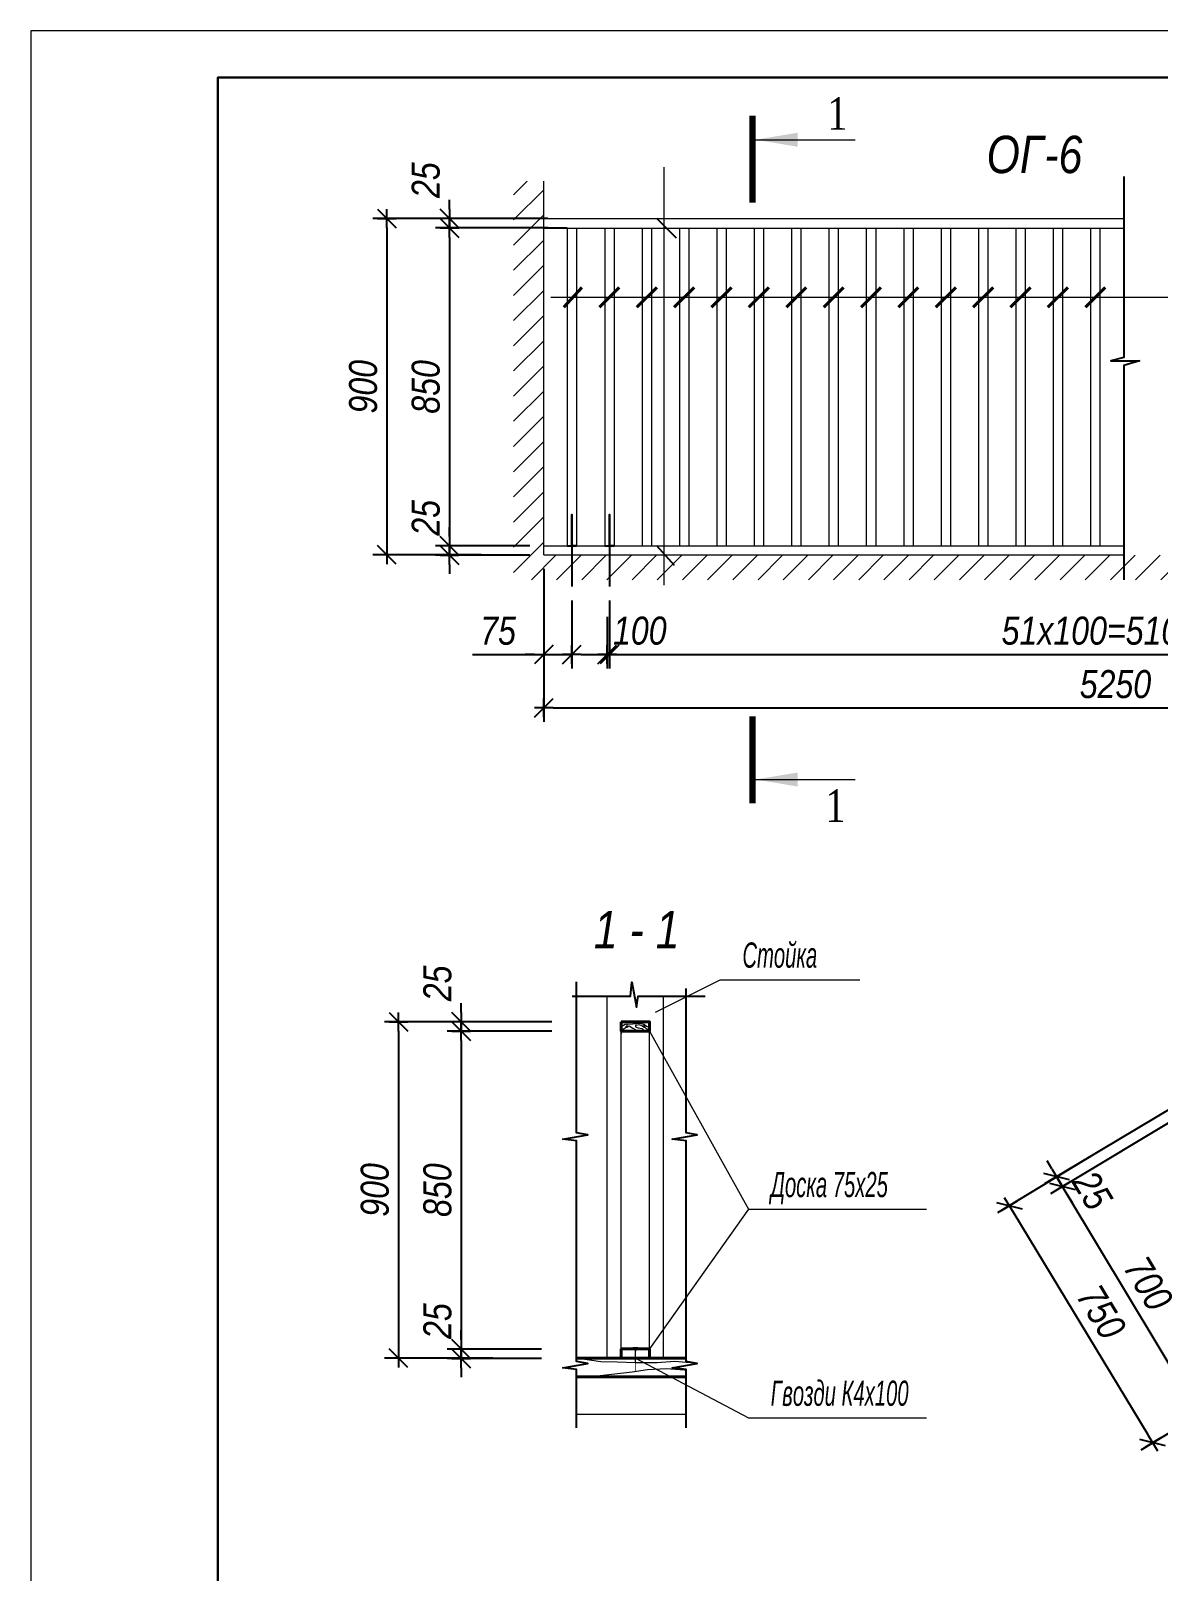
# Model space of a CAD drawing. Header units: millimetres. Extents: x 1582001 to 3303937, y 226471 to 491235.
# Drawn here: x 1749882 to 1761947, y 239686 to 256171 of the extents above; entities that cross this region are included whole.
import ezdxf

# ---------------------------------------------------------------- set-up
doc = ezdxf.new("R2010")
doc.units = ezdxf.units.MM
doc.linetypes.add('DASHED', pattern=[0.75, 0.5, -0.25])
doc.layers.get('Defpoints').update_dxf_attribs({"color": 255, "lineweight": 30})
doc.layers.add('format', color=7, linetype='Continuous')
doc.layers.add('Rasmer', color=135, linetype='Continuous')
for name, color, linetype, lineweight in [('Интерьер - Лестница_Ном_пера__1', 7, 'Continuous', 13), ('Конструктивный - Несущий_Ном_пера__1', 7, 'Continuous', 13), ('Размеры', 7, 'Continuous', 18), ('таблица', 7, 'Continuous', 30), ('Текст', 202, 'Continuous', 15), ('Текст-пояснений', 135, 'Continuous', 15), ('Штриховки', 251, 'Continuous', 20)]:
    doc.layers.add(name, color=color, linetype=linetype, lineweight=lineweight)
doc.styles.add('Romant', font='times.ttf')
doc.styles.add('STYLE1', font='ARIALNI.TTF', dxfattribs={"height": 300})
doc.dimstyles.new('25', dxfattribs={"dimscale": 100, "dimtxt": 2.5, "dimasz": 1, "dimexe": 1.5, "dimexo": 1.5, "dimgap": 1, "dimtad": 1, "dimdec": 0, "dimlfac": 0.25, "dimzin": 0, "dimdsep": 46, "dimtxsty": 'STYLE1', "dimblk": 'dblk_0', "dimcen": 2, "dimdle": 1.5, "dimclrd": 256, "dimclre": 256, "dimadec": 0, "dimazin": 0, "dimtfac": 1, "dimtdec": 0, "dimtix": 1, "dimtmove": 1, "dimatfit": 3, "dimfxl": 0, "dimtolj": 1, "dimtzin": 0, "dimlwd": -1, "dimlwe": -1, "dimarcsym": 0})

# ---------------------------------------------------------------- blocks, each defined once
blk = doc.blocks.new('dblk_0')
at = {"color": 0, "linetype": 'ByBlock'}
for p, q in [((1, 1), (-1, -1)), ((-1, 0), (1, 0)), ((0, 1), (0, -1))]:
    blk.add_line(p, q, dxfattribs=at)
blk = doc.blocks.new('*D1058')
at = {"ltscale": 100, "transparency": 16777216}
for p, q in [((1761269, 244151), (1760227, 243521)), ((1761839, 241146), (1760407, 243513)), ((1762804, 241613), (1761762, 240982))]:
    blk.add_line(p, q, dxfattribs=at)
at = {"layer": 'Defpoints', "color": 0, "lineweight": -3, "ltscale": 100, "transparency": 16777216}
for p in [(1761397, 244228), (1760355, 243598), (1762932, 241690)]:
    blk.add_point(p, dxfattribs=at)
at = {"ltscale": 100, "transparency": 16777216, "xscale": 100, "yscale": 100, "zscale": 100}
for p, rotation in [((1760355, 243598), 121.1666517916947), ((1761890, 241060), 301.1666517916947)]:
    blk.add_blockref('dblk_0', p, dxfattribs=dict(at, rotation=rotation))
at = {"color": 0, "ltscale": 100, "transparency": 16777216, "insert": (1761339, 242460), "char_height": 300, "attachment_point": 5, "rotation": 301.1667, "style": 'STYLE1'}
blk.add_mtext('\\A1;750', dxfattribs=at)
blk = doc.blocks.new('*D1060')
at = {"ltscale": 100, "transparency": 16777216}
for p, q in [((1762808, 244934), (1760794, 243726)), ((1762274, 241552), (1760974, 243718)), ((1762742, 241716), (1762197, 241389))]:
    blk.add_line(p, q, dxfattribs=at)
at = {"layer": 'Defpoints', "color": 0, "lineweight": -3, "ltscale": 100, "transparency": 16777216}
for p in [(1762936, 245011), (1760923, 243804), (1762870, 241793)]:
    blk.add_point(p, dxfattribs=at)
at = {"ltscale": 100, "transparency": 16777216, "xscale": 100, "yscale": 100, "zscale": 100}
for p, rotation in [((1760923, 243804), 120.9637565264031), ((1762325, 241466), 300.9637565264031)]:
    blk.add_blockref('dblk_0', p, dxfattribs=dict(at, rotation=rotation))
at = {"color": 0, "ltscale": 100, "transparency": 16777216, "insert": (1761841, 242765), "char_height": 300, "attachment_point": 5, "rotation": 300.9638, "style": 'STYLE1'}
blk.add_mtext('\\A1;700', dxfattribs=at)
blk = doc.blocks.new('*D1061')
at = {"ltscale": 100, "transparency": 16777216}
for p, q in [((1762808, 245075), (1760732, 243830)), ((1762808, 244934), (1760794, 243726)), ((1760810, 243992), (1760758, 244078)), ((1760923, 243804), (1760861, 243907)), ((1760974, 243718), (1761026, 243632))]:
    blk.add_line(p, q, dxfattribs=at)
at = {"layer": 'Defpoints', "color": 0, "lineweight": -3, "ltscale": 100, "transparency": 16777216}
for p in [(1762936, 245152), (1762936, 245011), (1760861, 243907)]:
    blk.add_point(p, dxfattribs=at)
at = {"ltscale": 100, "transparency": 16777216, "xscale": 100, "yscale": 100, "zscale": 100}
for p, rotation in [((1760861, 243907), 300.9637565264031), ((1760923, 243804), 120.9637565264031)]:
    blk.add_blockref('dblk_0', p, dxfattribs=dict(at, rotation=rotation))
at = {"color": 0, "ltscale": 100, "transparency": 16777216, "insert": (1761243, 243762), "char_height": 300, "attachment_point": 5, "rotation": 300.9638, "style": 'STYLE1'}
blk.add_mtext('\\A1;25', dxfattribs=at)
blk = doc.blocks.new('*D1052')
at = {"ltscale": 100, "transparency": 16777216}
for p, q in [((1754688, 245566), (1753668, 245566)), ((1753818, 245466), (1753818, 242066)), ((1754828, 241966), (1753668, 241966))]:
    blk.add_line(p, q, dxfattribs=at)
at = {"layer": 'Defpoints', "color": 0, "lineweight": -3, "ltscale": 100, "transparency": 16777216}
for p in [(1754838, 245566), (1753818, 241966), (1754978, 241966)]:
    blk.add_point(p, dxfattribs=at)
at = {"ltscale": 100, "transparency": 16777216, "xscale": 100, "yscale": 100, "zscale": 100}
for p, rotation in [((1753818, 245566), 90), ((1753818, 241966), 270)]:
    blk.add_blockref('dblk_0', p, dxfattribs=dict(at, rotation=rotation))
at = {"color": 0, "ltscale": 100, "transparency": 16777216, "insert": (1753565, 243766), "char_height": 300, "attachment_point": 5, "rotation": 90, "style": 'STYLE1'}
blk.add_mtext('\\A1;900', dxfattribs=at)
blk = doc.blocks.new('*D1053')
at = {"ltscale": 100, "transparency": 16777216}
for p, q in [((1754488, 245666), (1754488, 245766)), ((1755458, 245566), (1754338, 245566)), ((1755458, 245464), (1754338, 245464)), ((1754488, 245566), (1754488, 245464)), ((1754488, 245364), (1754488, 245264))]:
    blk.add_line(p, q, dxfattribs=at)
at = {"layer": 'Defpoints', "color": 0, "lineweight": -3, "ltscale": 100, "transparency": 16777216}
for p in [(1754488, 245464), (1755608, 245566), (1755608, 245464)]:
    blk.add_point(p, dxfattribs=at)
at = {"ltscale": 100, "transparency": 16777216, "xscale": 100, "yscale": 100, "zscale": 100}
for p, rotation in [((1754488, 245566), 270), ((1754488, 245464), 90)]:
    blk.add_blockref('dblk_0', p, dxfattribs=dict(at, rotation=rotation))
at = {"color": 0, "ltscale": 100, "transparency": 16777216, "insert": (1754235, 245977), "char_height": 300, "attachment_point": 5, "rotation": 90, "style": 'STYLE1'}
blk.add_mtext('\\A1;25', dxfattribs=at)
blk = doc.blocks.new('*D1054')
at = {"ltscale": 100, "transparency": 16777216}
for p, q in [((1755348, 245464), (1754338, 245464)), ((1754488, 245364), (1754488, 242164)), ((1755348, 242064), (1754338, 242064))]:
    blk.add_line(p, q, dxfattribs=at)
at = {"layer": 'Defpoints', "color": 0, "lineweight": -3, "ltscale": 100, "transparency": 16777216}
for p in [(1755498, 245464), (1754488, 242064), (1755498, 242064)]:
    blk.add_point(p, dxfattribs=at)
at = {"ltscale": 100, "transparency": 16777216, "xscale": 100, "yscale": 100, "zscale": 100}
for p, rotation in [((1754488, 245464), 90), ((1754488, 242064), 270)]:
    blk.add_blockref('dblk_0', p, dxfattribs=dict(at, rotation=rotation))
at = {"color": 0, "ltscale": 100, "transparency": 16777216, "insert": (1754235, 243764), "char_height": 300, "attachment_point": 5, "rotation": 90, "style": 'STYLE1'}
blk.add_mtext('\\A1;850', dxfattribs=at)
blk = doc.blocks.new('*D1055')
at = {"ltscale": 100, "transparency": 16777216}
for p, q in [((1754488, 242164), (1754488, 242264)), ((1755348, 242064), (1754338, 242064)), ((1754488, 242064), (1754488, 241962)), ((1755348, 241962), (1754338, 241962)), ((1754488, 241862), (1754488, 241762))]:
    blk.add_line(p, q, dxfattribs=at)
at = {"layer": 'Defpoints', "color": 0, "lineweight": -3, "ltscale": 100, "transparency": 16777216}
for p in [(1755498, 242064), (1754488, 241962), (1755498, 241962)]:
    blk.add_point(p, dxfattribs=at)
at = {"ltscale": 100, "transparency": 16777216, "xscale": 100, "yscale": 100, "zscale": 100}
for p, rotation in [((1754488, 242064), 270), ((1754488, 241962), 90)]:
    blk.add_blockref('dblk_0', p, dxfattribs=dict(at, rotation=rotation))
at = {"color": 0, "ltscale": 100, "transparency": 16777216, "insert": (1754235, 242363), "char_height": 300, "attachment_point": 5, "rotation": 90, "style": 'STYLE1'}
blk.add_mtext('\\A1;25', dxfattribs=at)
blk = doc.blocks.new('*D1093')
at = {"ltscale": 100, "transparency": 16777216}
for p, q in [((1754563, 254162), (1753543, 254162)), ((1753693, 254062), (1753693, 250663)), ((1754703, 250563), (1753543, 250563))]:
    blk.add_line(p, q, dxfattribs=at)
at = {"layer": 'Defpoints', "color": 0, "lineweight": -3, "ltscale": 100, "transparency": 16777216}
for p in [(1754713, 254162), (1753693, 250563), (1754853, 250563)]:
    blk.add_point(p, dxfattribs=at)
at = {"ltscale": 100, "transparency": 16777216, "xscale": 100, "yscale": 100, "zscale": 100}
for p, rotation in [((1753693, 254162), 90), ((1753693, 250563), 270)]:
    blk.add_blockref('dblk_0', p, dxfattribs=dict(at, rotation=rotation))
at = {"color": 0, "ltscale": 100, "transparency": 16777216, "insert": (1753440, 252362), "char_height": 300, "attachment_point": 5, "rotation": 90, "style": 'STYLE1'}
blk.add_mtext('\\A1;900', dxfattribs=at)
blk = doc.blocks.new('*D1094')
at = {"ltscale": 100, "transparency": 16777216}
for p, q in [((1754363, 254262), (1754363, 254362)), ((1755415, 254162), (1754213, 254162)), ((1755415, 254061), (1754213, 254061)), ((1754363, 254162), (1754363, 254061)), ((1754363, 253961), (1754363, 253861))]:
    blk.add_line(p, q, dxfattribs=at)
at = {"layer": 'Defpoints', "color": 0, "lineweight": -3, "ltscale": 100, "transparency": 16777216}
for p in [(1754363, 254061), (1755565, 254162), (1755565, 254061)]:
    blk.add_point(p, dxfattribs=at)
at = {"ltscale": 100, "transparency": 16777216, "xscale": 100, "yscale": 100, "zscale": 100}
for p, rotation in [((1754363, 254162), 270), ((1754363, 254061), 90)]:
    blk.add_blockref('dblk_0', p, dxfattribs=dict(at, rotation=rotation))
at = {"color": 0, "ltscale": 100, "transparency": 16777216, "insert": (1754110, 254573), "char_height": 300, "attachment_point": 5, "rotation": 90, "style": 'STYLE1'}
blk.add_mtext('\\A1;25', dxfattribs=at)
blk = doc.blocks.new('*D1095')
at = {"ltscale": 100, "transparency": 16777216}
for p, q in [((1755223, 254061), (1754213, 254061)), ((1754363, 253961), (1754363, 250760)), ((1755223, 250660), (1754213, 250660))]:
    blk.add_line(p, q, dxfattribs=at)
at = {"layer": 'Defpoints', "color": 0, "lineweight": -3, "ltscale": 100, "transparency": 16777216}
for p in [(1755373, 254061), (1754363, 250660), (1755373, 250660)]:
    blk.add_point(p, dxfattribs=at)
at = {"ltscale": 100, "transparency": 16777216, "xscale": 100, "yscale": 100, "zscale": 100}
for p, rotation in [((1754363, 254061), 90), ((1754363, 250660), 270)]:
    blk.add_blockref('dblk_0', p, dxfattribs=dict(at, rotation=rotation))
at = {"color": 0, "ltscale": 100, "transparency": 16777216, "insert": (1754110, 252360), "char_height": 300, "attachment_point": 5, "rotation": 90, "style": 'STYLE1'}
blk.add_mtext('\\A1;850', dxfattribs=at)
blk = doc.blocks.new('*D1096')
at = {"ltscale": 100, "transparency": 16777216}
for p, q in [((1754363, 250760), (1754363, 250860)), ((1755223, 250660), (1754213, 250660)), ((1754363, 250660), (1754363, 250559)), ((1755223, 250559), (1754213, 250559)), ((1754363, 250459), (1754363, 250359))]:
    blk.add_line(p, q, dxfattribs=at)
at = {"layer": 'Defpoints', "color": 0, "lineweight": -3, "ltscale": 100, "transparency": 16777216}
for p in [(1755373, 250660), (1754363, 250559), (1755373, 250559)]:
    blk.add_point(p, dxfattribs=at)
at = {"ltscale": 100, "transparency": 16777216, "xscale": 100, "yscale": 100, "zscale": 100}
for p, rotation in [((1754363, 250660), 270), ((1754363, 250559), 90)]:
    blk.add_blockref('dblk_0', p, dxfattribs=dict(at, rotation=rotation))
at = {"color": 0, "ltscale": 100, "transparency": 16777216, "insert": (1754110, 250959), "char_height": 300, "attachment_point": 5, "rotation": 90, "style": 'STYLE1'}
blk.add_mtext('\\A1;25', dxfattribs=at)
blk = doc.blocks.new('*D1101')
at = {"ltscale": 100, "transparency": 16777216}
for p, q in [((1767285, 252176), (1767285, 248775)), ((1755373, 250413), (1755373, 248775)), ((1755473, 248925), (1767185, 248925))]:
    blk.add_line(p, q, dxfattribs=at)
at = {"layer": 'Defpoints', "color": 0, "lineweight": -3, "ltscale": 100, "transparency": 16777216}
for p in [(1767285, 252326), (1755373, 250563), (1767285, 248925)]:
    blk.add_point(p, dxfattribs=at)
at = {"ltscale": 100, "transparency": 16777216, "xscale": 100, "yscale": 100, "zscale": 100, "rotation": 180}
blk.add_blockref('dblk_0', (1755373, 248925), dxfattribs=at)
at = {"ltscale": 100, "transparency": 16777216, "xscale": 100, "yscale": 100, "zscale": 100}
blk.add_blockref('dblk_0', (1767285, 248925), dxfattribs=at)
at = {"color": 0, "ltscale": 100, "transparency": 16777216, "insert": (1761490, 249178), "char_height": 300, "attachment_point": 5, "style": 'STYLE1'}
blk.add_mtext('\\A1;5250', dxfattribs=at)
blk = doc.blocks.new('*D1102')
at = {"ltscale": 100, "transparency": 16777216}
for p, q in [((1755373, 250413), (1755373, 249346)), ((1755674, 250074), (1755674, 249346)), ((1754610, 249496), (1755373, 249496)), ((1755273, 249496), (1755173, 249496)), ((1755373, 249496), (1755674, 249496)), ((1755373, 249496), (1755674, 249496)), ((1755774, 249496), (1755874, 249496))]:
    blk.add_line(p, q, dxfattribs=at)
at = {"layer": 'Defpoints', "color": 0, "lineweight": -3, "ltscale": 100, "transparency": 16777216}
for p in [(1755373, 250563), (1755674, 250224), (1755674, 249496)]:
    blk.add_point(p, dxfattribs=at)
at = {"ltscale": 100, "transparency": 16777216, "xscale": 100, "yscale": 100, "zscale": 100}
blk.add_blockref('dblk_0', (1755373, 249496), dxfattribs=at)
at = {"ltscale": 100, "transparency": 16777216, "xscale": 100, "yscale": 100, "zscale": 100, "rotation": 180}
blk.add_blockref('dblk_0', (1755674, 249496), dxfattribs=at)
at = {"color": 0, "ltscale": 100, "transparency": 16777216, "insert": (1754883, 249749), "char_height": 300, "attachment_point": 5, "style": 'STYLE1'}
blk.add_mtext('\\A1;75', dxfattribs=at)
blk = doc.blocks.new('*D1097')
at = {"ltscale": 100, "transparency": 16777216}
for p, q in [((1755674, 250074), (1755674, 249346)), ((1756074, 250074), (1756074, 249346)), ((1755774, 249496), (1755974, 249496))]:
    blk.add_line(p, q, dxfattribs=at)
at = {"layer": 'Defpoints', "color": 0, "lineweight": -3, "ltscale": 100, "transparency": 16777216}
for p in [(1755674, 250224), (1756074, 250224), (1756074, 249496)]:
    blk.add_point(p, dxfattribs=at)
at = {"ltscale": 100, "transparency": 16777216, "xscale": 100, "yscale": 100, "zscale": 100, "rotation": 180}
blk.add_blockref('dblk_0', (1755674, 249496), dxfattribs=at)
at = {"ltscale": 100, "transparency": 16777216, "xscale": 100, "yscale": 100, "zscale": 100}
blk.add_blockref('dblk_0', (1756074, 249496), dxfattribs=at)
at = {"color": 0, "ltscale": 100, "transparency": 16777216, "insert": (1756400, 249750), "char_height": 300, "attachment_point": 5, "style": 'STYLE1'}
blk.add_mtext('\\A1;100', dxfattribs=at)
blk = doc.blocks.new('*D1098')
at = {"ltscale": 100, "transparency": 16777216}
for p, q in [((1766584, 250074), (1766584, 249346)), ((1756052, 249899), (1756052, 249346)), ((1756152, 249496), (1766484, 249496))]:
    blk.add_line(p, q, dxfattribs=at)
at = {"layer": 'Defpoints', "color": 0, "lineweight": -3, "ltscale": 100, "transparency": 16777216}
for p in [(1766584, 250224), (1756052, 250049), (1766584, 249496)]:
    blk.add_point(p, dxfattribs=at)
at = {"ltscale": 100, "transparency": 16777216, "xscale": 100, "yscale": 100, "zscale": 100, "rotation": 180}
blk.add_blockref('dblk_0', (1756052, 249496), dxfattribs=at)
at = {"ltscale": 100, "transparency": 16777216, "xscale": 100, "yscale": 100, "zscale": 100}
blk.add_blockref('dblk_0', (1766584, 249496), dxfattribs=at)
at = {"color": 0, "ltscale": 100, "transparency": 16777216, "insert": (1761318, 249750), "char_height": 300, "attachment_point": 5, "style": 'STYLE1'}
blk.add_mtext('\\A1;51х100=5100', dxfattribs=at)

msp = doc.modelspace()

# ---------------------------------------------------------------- hatches: boundary and pattern name
at = {"layer": 'Штриховки', "ltscale": 100}
h = msp.add_hatch(dxfattribs=at)
h.set_pattern_fill('ANSI31', color=256, scale=60, style=0)
h.set_pattern_definition([(45, (50674.52, 96172.14), (-134.703842, 134.703842), [])])
h.paths.add_polyline_path([(1755373.4, 254563), (1755049.7, 254563), (1755049.7, 250296.5), (1767614.5, 250296.5), (1767614.5, 254419.8), (1767285.1, 254419.8), (1767285.1, 250562.5), (1755373.4, 250558.5)])

# ---------------------------------------------------------------- linework, layer by layer
at = {"lineweight": -3, "ltscale": 100}
for points in [[(1761578.3, 254610.5), (1761578.3, 252674.3), (1761440.3, 252637.8), (1761749.1, 252637.8), (1761578.9, 252588.8), (1761578.9, 250294.7)], [(1755624, 254060.5), (1755393.4, 254060.5)], [(1755624, 250659.7), (1755724, 250659.7), (1755674, 250659.7), (1755674, 250994.2), (1755674, 250224.5)], [(1756024, 250659.7), (1756124, 250659.7), (1756074, 250659.7), (1756074, 250994.2), (1756074, 250224.5)], [(1755624, 250659.7), (1755724, 250659.7)]]:
    msp.add_lwpolyline(points, dxfattribs=at)
at = {"layer": 'format', "linetype": 'Continuous', "lineweight": 30}
msp.add_lwpolyline([(1751882.4, 226971.3), (1770382.4, 226971.3), (1770382.4, 255671.3), (1751882.4, 255671.3)], close=True, dxfattribs=at)
at = {"layer": 'Rasmer'}
for p, q in [((1756578, 254166.6), (1756790.1, 253954.5)), ((1756578, 250664.6), (1756768, 250452.5))]:
    msp.add_line(p, q, dxfattribs=at)
at = {"layer": 'Rasmer', "lineweight": 40}
for p, q in [((1755780.3, 253425.1), (1755588.2, 253213)), ((1756180.3, 253425.1), (1755968.2, 253213)), ((1756580.3, 253425.1), (1756368.2, 253213)), ((1756980.3, 253425.1), (1756768.2, 253213)), ((1757380.3, 253425.1), (1757168.2, 253213)), ((1757780.3, 253425.1), (1757568.2, 253213)), ((1758180.3, 253425.1), (1757968.2, 253213)), ((1758580.3, 253425.1), (1758368.2, 253213)), ((1758980.3, 253425.1), (1758768.2, 253213)), ((1759380.3, 253425.1), (1759168.2, 253213)), ((1759780.3, 253425.1), (1759568.2, 253213)), ((1760180.3, 253425.1), (1759968.2, 253213)), ((1760580.3, 253425.1), (1760368.2, 253213)), ((1760980.3, 253425.1), (1760768.2, 253213)), ((1761380.3, 253425.1), (1761168.2, 253213))]:
    msp.add_line(p, q, dxfattribs=at)
at = {"layer": 'Rasmer', "ltscale": 0.1}
for points in [[(1755724, 243669.5), (1755724, 244292.9), (1755576.8, 244308.9), (1755843, 244357.5), (1755724, 244376), (1755724, 245992.2)], [(1755675.8, 245841.7), (1756299.2, 245841.7), (1756315.2, 245988.9), (1756363.9, 245722.6), (1756382.3, 245841.7), (1757099.5, 245841.7)], [(1756894.9, 243669.5), (1756894.9, 244292.9), (1756747.8, 244308.9), (1757014, 244357.5), (1756894.9, 244376), (1756894.9, 245921.9)], [(1755724, 241222.1), (1755724, 241845.5), (1755576.8, 241861.5), (1755843, 241910.1), (1755724, 241928.6), (1755724, 243949.4)], [(1756894.9, 241222.1), (1756894.9, 241845.5), (1756747.8, 241861.5), (1757014, 241910.1), (1756894.9, 241928.6), (1756894.9, 243949.4)]]:
    msp.add_lwpolyline(points, dxfattribs=at)
at = {"layer": 'Интерьер - Лестница_Ном_пера__1', "linetype": 'Continuous', "lineweight": 40}
for p, q in [((1756894.9, 241965.6), (1755724, 241965.6)), ((1755724, 241765.6), (1756894.9, 241765.6))]:
    msp.add_line(p, q, dxfattribs=at)
for points in [[(1756202.1, 245565.6), (1756502.1, 245565.6), (1756502.1, 245465.6), (1756202.1, 245465.6)], [(1756202.1, 242065.6), (1756502.1, 242065.6), (1756502.1, 241965.6), (1756202.1, 241965.6)]]:
    msp.add_lwpolyline(points, close=True, dxfattribs=at)
at = {"layer": 'Конструктивный - Несущий_Ном_пера__1', "color": 24, "linetype": 'Continuous'}
for p, q in [((1755373.4, 250562.5), (1755373.4, 254563)), ((1755373.4, 254161.7), (1761578.3, 254161.7)), ((1755373.4, 254161.7), (1761578.3, 254161.7)), ((1755373.4, 254060.5), (1761578.3, 254060.5)), ((1755624, 254060.5), (1755624, 250659.7)), ((1755724, 254060.5), (1755724, 250659.7)), ((1756024, 254060.5), (1756024, 250659.7)), ((1756124, 254060.5), (1756124, 250659.7)), ((1756424, 254060.5), (1756424, 250659.7)), ((1756524, 254060.5), (1756524, 250659.7)), ((1756824, 254060.5), (1756824, 250659.7)), ((1756924, 254060.5), (1756924, 250659.7)), ((1757224, 254060.5), (1757224, 250659.7)), ((1757324, 254060.5), (1757324, 250659.7)), ((1757624, 254060.5), (1757624, 250659.7)), ((1757724, 254060.5), (1757724, 250659.7)), ((1758024, 254060.5), (1758024, 250659.7)), ((1758124, 254060.5), (1758124, 250659.7)), ((1758424, 254060.5), (1758424, 250659.7)), ((1758524, 254060.5), (1758524, 250659.7)), ((1758824, 254060.5), (1758824, 250659.7)), ((1758924, 254060.5), (1758924, 250659.7)), ((1759224, 254060.5), (1759224, 250659.7)), ((1759324, 254060.5), (1759324, 250659.7)), ((1759624, 254060.5), (1759624, 250659.7)), ((1759724, 254060.5), (1759724, 250659.7)), ((1760024, 254060.5), (1760024, 250659.7)), ((1760124, 254060.5), (1760124, 250659.7)), ((1760424, 254060.5), (1760424, 250659.7)), ((1760524, 254060.5), (1760524, 250659.7)), ((1760824, 254060.5), (1760824, 250659.7)), ((1760924, 254060.5), (1760924, 250659.7)), ((1761224, 254060.5), (1761224, 250659.7)), ((1761324, 254060.5), (1761324, 250659.7)), ((1755373.4, 250659.7), (1761578.9, 250659.7)), ((1755373.4, 250562.5), (1761578.9, 250562.5))]:
    msp.add_line(p, q, dxfattribs=at)
at = {"layer": 'Размеры', "ltscale": 100}
for p, q in [((1756662, 250239), (1756662, 254710.5)), ((1755448.2, 253319), (1768655.8, 253319)), ((1756202.1, 245565.6), (1756202.1, 245438.1)), ((1756202.1, 241965.6), (1756202.1, 245465.6)), ((1756246.3, 245515.6), (1756278, 245515.6)), ((1756262.1, 245531.5), (1756262.1, 245499.7)), ((1756458, 245515.6), (1756426.3, 245515.6)), ((1756442.1, 245531.5), (1756442.1, 245499.7)), ((1756502.1, 241965.6), (1756502.1, 245465.6))]:
    msp.add_line(p, q, dxfattribs=at)
at = {"layer": 'Размеры', "color": 1, "ltscale": 100, "const_width": 5}
msp.add_lwpolyline([(1756381.6, 242081.2), (1756322.7, 242081.2)], dxfattribs=at)
at = {"layer": 'Размеры', "color": 1, "linetype": 'DASHED', "ltscale": 100}
msp.add_lwpolyline([(1756352.1, 241821.8, 5, 20, 0), (1756352.1, 242081.2, 0, 0, 0)], format="xyseb", dxfattribs=at)
at = {"layer": 'Размеры', "ltscale": 100}
for centre in [(1756262.1, 245515.6), (1756442.1, 245515.6)]:
    msp.add_circle(centre, 3.75, dxfattribs=at)
at = {"layer": 'таблица', "ltscale": 500}
for p, q in [((1751882.4, 244975.8), (1751882.4, 237075.8)), ((1751882.4, 240171.3), (1751882.4, 235471.3))]:
    msp.add_line(p, q, dxfattribs=at)
at = {"layer": 'Текст'}
for p, q in [((1756567.9, 245667.6), (1757260.4, 246014.9)), ((1757260.4, 246014.9), (1758753.4, 246014.9)), ((1756502.1, 245465.6), (1757563.1, 243559)), ((1757563.1, 243559), (1756502.1, 242065.6)), ((1757563.1, 243559), (1759469.2, 243559)), ((1756352.1, 241965.6), (1757563.1, 241325.9)), ((1757563.1, 241325.9), (1759469.2, 241325.9))]:
    msp.add_line(p, q, dxfattribs=at)
at = {"layer": 'Текст-пояснений', "linetype": 'Continuous', "ltscale": 2}
for p, q in [((1757640.2, 255005.5), (1758706.3, 255005.5)), ((1757640.2, 248158.7), (1758706.3, 248158.7))]:
    msp.add_line(p, q, dxfattribs=at)
at = {"layer": 'Текст-пояснений', "color": 0, "linetype": 'ByBlock'}
msp.add_lwpolyline([(1749882.4, 226471.3), (1770882.4, 226471.3), (1770882.4, 256171.3), (1749882.4, 256171.3)], close=True, dxfattribs=at)
at = {"layer": 'Текст-пояснений', "linetype": 'Continuous', "ltscale": 2, "const_width": 70}
for points in [[(1757605.2, 254330.3), (1757605.2, 255261.4)], [(1757605.2, 248833.9), (1757605.2, 247902.8)]]:
    msp.add_lwpolyline(points, dxfattribs=at)
at = {"layer": 'Текст-пояснений', "linetype": 'Continuous', "ltscale": 2}
for points in [[(1757640.2, 255005.5), (1758090.9, 254930.1), (1758090.9, 255080.9)], [(1757640.2, 248158.7), (1758090.9, 248234.1), (1758090.9, 248083.2)]]:
    msp.add_solid(points, dxfattribs=at)
at = {"layer": 'Штриховки', "ltscale": 100}
for p, q in [((1756052.1, 241965.6), (1756052.1, 245841.7)), ((1756652.1, 241965.6), (1756652.1, 245841.7)), ((1755724, 241365.6), (1756894.9, 241365.6))]:
    msp.add_line(p, q, dxfattribs=at)
for points in [[(1756226.2, 245565.6), (1756211.2, 245550.1), (1756202.1, 245550.1)], [(1756202.1, 245515.6), (1756242.6, 245540.1), (1756325.8, 245544.6), (1756367.3, 245547.9), (1756397.1, 245550.7), (1756447.5, 245541.3), (1756471.8, 245518.6), (1756502.1, 245505.9)], [(1756202.1, 245472.7), (1756244.4, 245501.5), (1756287, 245523.6), (1756326.9, 245497), (1756356.8, 245478.2), (1756397.7, 245471.6), (1756443.6, 245465.6), (1756471.8, 245465.6)], [(1756400, 245532.2), (1756352.3, 245526.7), (1756352.9, 245511.4), (1756380.5, 245502.6), (1756425.9, 245494.3), (1756457.7, 245465.6)], [(1756399.3, 245532.4), (1756446.4, 245515.8), (1756469.6, 245493.2), (1756502.1, 245476), (1756502.1, 245476)], [(1755741.1, 241965.6), (1755982.2, 241929.2), (1756158.5, 241927.4), (1756354.6, 241920.2), (1756584.9, 241920.2), (1756773.8, 241934.6), (1756979.6, 241915.5)], [(1755851.5, 241765.6), (1756319.6, 241820.7), (1756482, 241843.6), (1756685.1, 241853.7), (1756873, 241841), (1756894.9, 241836.9)]]:
    msp.add_lwpolyline(points, dxfattribs=at)

# ---------------------------------------------------------------- texts
at = {"ltscale": 2, "insert": (1755907.9, 246751.9), "char_height": 400, "width": 6897.222, "attachment_point": 1, "style": 'STYLE1'}
msp.add_mtext('1 - 1', dxfattribs=at)
at = {"layer": 'Текст', "style": 'STYLE1', "width": 0.7}
for s, p in [('Стойка', (1757498.2, 246145)), ('Доска 75х25', (1757801, 243689.1)), ('Гвозди К4х100', (1757801, 241455.9))]:
    msp.add_text(s, height=270, dxfattribs=at).set_placement(p)
at = {"layer": 'Текст', "color": 1, "ltscale": 2, "insert": (1760623.4, 254845.3), "char_height": 400, "width": 6084.46, "attachment_point": 5, "style": 'STYLE1'}
msp.add_mtext('ОГ-6', dxfattribs=at)
at = {"layer": 'Текст-пояснений', "linetype": 'Continuous', "ltscale": 2, "style": 'Romant', "width": 0.8}
for p in [(1758408.8, 255111.8), (1758386.7, 247703.1)]:
    msp.add_text('1', height=350, dxfattribs=at).set_placement(p)

# ---------------------------------------------------------------- dimensions: what is measured, and where the dimension line sits
at = {"ltscale": 100}
for base, p1, p2, picture, middle in [((1754363.4, 254060.5), (1755565.5, 254161.7), (1755565.5, 254060.5), '*D1094', (1754363.4, 254573)), ((1754363.4, 250558.5), (1755373.4, 250659.7), (1755373.4, 250558.5), '*D1096', (1754363.4, 250959)), ((1754488, 245464.4), (1755608, 245565.6), (1755608, 245464.4), '*D1053', (1754488, 245976.9)), ((1754488, 241962.4), (1755498, 242063.6), (1755498, 241962.4), '*D1055', (1754488, 242362.9))]:
    dim = msp.add_linear_dim(base=base, p1=p1, p2=p2, angle=90, dimstyle='25', override={"dimscale": 100}, dxfattribs=at)
    dim.commit()
    dim.dimension.update_dxf_attribs({"geometry": picture, "text_midpoint": middle, "dimtype": 160})
for base, p1, p2, picture, middle in [((1753693.4, 250562.5), (1754713.4, 254161.7), (1754853.4, 250562.5), '*D1093', (1753440.2, 252362.1)), ((1754363.4, 250659.7), (1755373.4, 254060.5), (1755373.4, 250659.7), '*D1095', (1754110.2, 252360.1)), ((1753818, 241966.4), (1754838, 245565.6), (1754978, 241966.4), '*D1052', (1753564.9, 243766)), ((1754488, 242063.6), (1755498, 245464.4), (1755498, 242063.6), '*D1054', (1754234.9, 243764))]:
    dim = msp.add_linear_dim(base=base, p1=p1, p2=p2, angle=90, dimstyle='25', override={"dimscale": 100}, dxfattribs=at)
    dim.commit()
    dim.dimension.update_dxf_attribs({"geometry": picture, "text_midpoint": middle})
dim = msp.add_linear_dim(base=(1767285.1, 248924.6), p1=(1755373.4, 250562.5), p2=(1767285.1, 252325.8), text='5250', dimstyle='25', override={"dimscale": 100}, dxfattribs=at)
dim.commit()
dim.dimension.update_dxf_attribs({"geometry": '*D1101', "text_midpoint": (1761489.8, 248924.6), "dimtype": 160})
for base, p1, p2, picture, middle in [((1755674, 249496.4), (1755373.4, 250562.5), (1755674, 250224.5), '*D1102', (1754883.2, 249496.4)), ((1756074, 249496.4), (1755674, 250224.5), (1756074, 250224.5), '*D1097', (1756399.9, 249496.4))]:
    dim = msp.add_linear_dim(base=base, p1=p1, p2=p2, dimstyle='25', override={"dimscale": 100}, dxfattribs=at)
    dim.commit()
    dim.dimension.update_dxf_attribs({"geometry": picture, "text_midpoint": middle, "dimtype": 160})
dim = msp.add_linear_dim(base=(1766584.3, 249496.4), p1=(1756051.9, 250049), p2=(1766584.3, 250224.5), text='51х100=5100', dimstyle='25', override={"dimscale": 100}, dxfattribs=at)
dim.commit()
dim.dimension.update_dxf_attribs({"geometry": '*D1098', "text_midpoint": (1761318.1, 249749.5)})
dim = msp.add_linear_dim(base=(1760861.1, 243906.7), p1=(1762936.2, 245011.5), p2=(1762936.2, 245151.7), angle=300.96376, text='25', dimstyle='25', override={"dimscale": 100}, dxfattribs=at)
dim.commit()
dim.dimension.update_dxf_attribs({"geometry": '*D1061', "text_midpoint": (1761025.9, 243632.1), "dimtype": 160})
dim = msp.add_linear_dim(base=(1760923, 243803.6), p1=(1762870.4, 241793), p2=(1762936.2, 245011.5), angle=300.96376, text='700', dimstyle='25', override={"dimscale": 100}, dxfattribs=at)
dim.commit()
dim.dimension.update_dxf_attribs({"geometry": '*D1060', "text_midpoint": (1761841.3, 242765.1)})
dim = msp.add_aligned_dim(p1=(1762932.2, 241690.1), p2=(1761397, 244228.3), distance=1217.5, text='750', dimstyle='25', override={"dimscale": 100}, dxfattribs=at)
dim.commit()
dim.dimension.update_dxf_attribs({"geometry": '*D1058', "text_midpoint": (1761339.4, 242460.1)})

doc.saveas('drawing.dxf')
